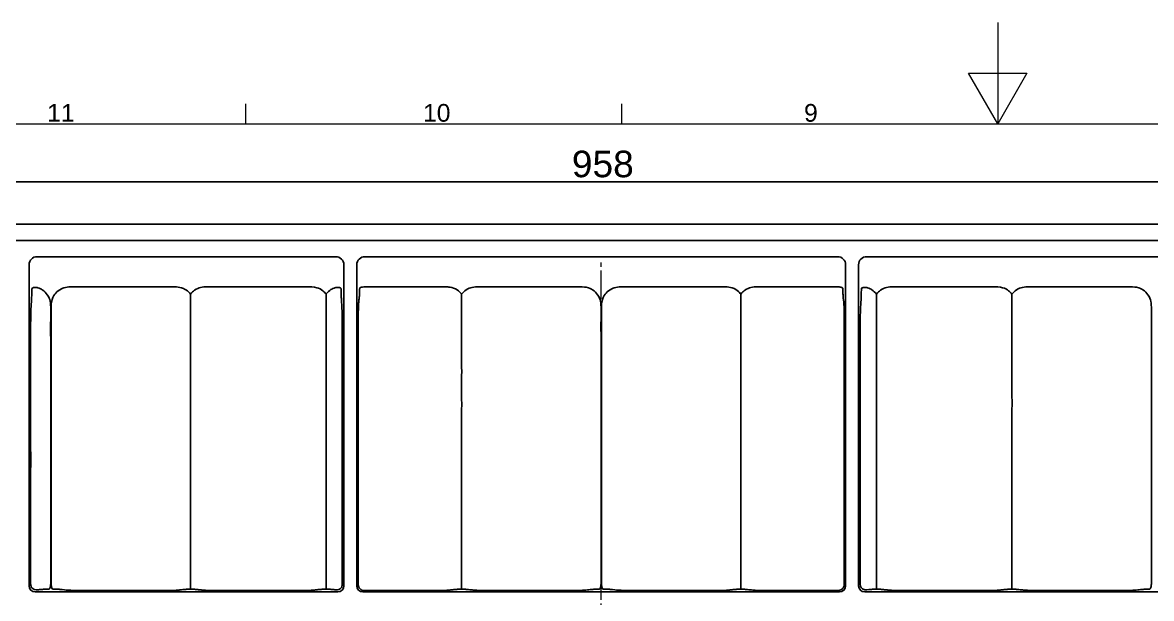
# Model space of a CAD drawing. Header units: millimetres. Extents: x 0 to 1486, y 0 to 1051.
# Drawn here: x 502.1 to 781.1, y 908.9 to 1051.2 of the extents above; entities that cross this region are included whole.
import ezdxf

# ---------------------------------------------------------------- set-up
doc = ezdxf.new("R2010")
doc.units = ezdxf.units.MM
doc.header["$LTSCALE"] = 1.25
doc.linetypes.add('CHAIN', pattern=[0.3543, 0.2362, -0.0295, 0.0591, -0.0295])
for name, color, linetype, lineweight, true_color in [('Bemaßungen(DIN)', 7, 'Continuous', 5, 0x262659), ('Mittellinie(DIN)', 7, 'CHAIN', 15, 0x262659), ('Sichtbare Kanten(DIN)', 7, 'Continuous', 25, 0x262659), ('Skizziergeometrie(DIN)', 7, 'Continuous', 9, 0x262659), ('Symbole(DIN)', 7, 'Continuous', 15, 0x262659)]:
    doc.layers.add(name, color=color, linetype=linetype, lineweight=lineweight, true_color=true_color)
doc.styles.add('Aktuell-DIN', font='arial.ttf')
doc.styles.add('Aktuell-DINGroßer Text', font='arial.ttf')
doc.dimstyles.new('STANDARD-DIN', dxfattribs={"dimscale": 1.25, "dimtxt": 5.25, "dimasz": 2.5, "dimexe": 3.175, "dimexo": 0, "dimgap": 0.8, "dimtad": 1, "dimrnd": 1e-08, "dimtxsty": 'Aktuell-DINGroßer Text', "dimcen": 0.09, "dimdle": 10, "dimclrd": 256, "dimclre": 256, "dimclrt": 256, "dimazin": 2, "dimtfac": 0.666667, "dimtmove": 0, "dimatfit": 3, "dimfxl": 1, "dimtolj": 1, "dimlwd": 25, "dimlwe": 25, "dimarcsym": 0})

# ---------------------------------------------------------------- blocks, each defined once
blk = doc.blocks.new('Ränder Standardrahmen')
at = {"layer": 'Skizziergeometrie(DIN)'}
for p, q in [((445.88, 821), (445.88, 824.9)), ((520.19, 821), (520.19, 824.9))]:
    blk.add_line(p, q, dxfattribs=at)
at = {"layer": 'Skizziergeometrie(DIN)', "flags": 128}
for points in [[(594.5, 841), (594.5, 821), (588.73, 831), (600.27, 831), (594.5, 821)], [(20, 20), (20, 821), (1169, 821), (1169, 20), (20, 20)]]:
    blk.add_lwpolyline(points, dxfattribs=at)
at = {"layer": 'Symbole(DIN)', "color": 179, "true_color": 0x262659, "char_height": 3.5, "attachment_point": 7, "style": 'Aktuell-DIN'}
for s, insert in [('11', (406.56, 821.4)), ('10', (480.87, 821.34)), ('9', (556.2, 821.34))]:
    blk.add_mtext(s, dxfattribs=dict(at, insert=insert))
blk = doc.blocks.new('*D89')
at = {"layer": 'Bemaßungen(DIN)', "color": 250, "linetype": 'Continuous', "lineweight": 25, "true_color": 0x3f3f3f, "transparency": 16777216}
for p, q in [((166.14, 991.86), (166.14, 1015.83)), ((1124.14, 991.86), (1124.14, 1015.83)), ((1121.01, 1011.86), (169.26, 1011.86))]:
    blk.add_line(p, q, dxfattribs=at)
at = {"layer": 'Bemaßungen(DIN)', "color": 250, "linetype": 'Continuous', "true_color": 0x3f3f3f, "transparency": 16777216}
for points in [[(169.26, 1012.38), (169.26, 1011.34), (166.14, 1011.86)], [(1121.01, 1012.38), (1121.01, 1011.34), (1124.14, 1011.86)]]:
    blk.add_solid(points, dxfattribs=at)
at = {"layer": 'Defpoints', "color": 0, "linetype": 'Continuous', "transparency": 16777216}
for p in [(166.14, 1011.86), (166.14, 991.86), (1124.14, 991.86)]:
    blk.add_point(p, dxfattribs=at)
at = {"layer": 'Bemaßungen(DIN)', "color": 179, "linetype": 'Continuous', "lineweight": 25, "true_color": 0x262659, "transparency": 16777216, "insert": (637.88, 1019.57), "char_height": 6.562, "attachment_point": 1, "style": 'Aktuell-DINGroßer Text'}
blk.add_mtext('\\A1;958', dxfattribs=at)

msp = doc.modelspace()

# ---------------------------------------------------------------- linework, layer by layer
at = {"layer": 'Mittellinie(DIN)', "ltscale": 23.990969}
msp.add_line((645.138, 727.893), (645.138, 991.925), dxfattribs=at)
at = {"layer": 'Sichtbare Kanten(DIN)'}
for p, q in [((192.095, 1001.364), (1098.181, 1001.364)), ((1068.371, 997.364), (221.906, 997.364)), ((505.738, 993.364), (579.538, 993.364)), ((586.738, 993.364), (703.538, 993.364)), ((710.738, 993.364), (784.538, 993.364)), ((503.738, 911.964), (503.738, 991.364)), ((581.538, 991.364), (581.538, 911.964)), ((584.738, 911.964), (584.738, 991.364)), ((705.538, 991.364), (705.538, 911.964)), ((708.738, 911.964), (708.738, 991.364)), ((580.039, 910.464), (505.238, 910.464)), ((704.039, 910.464), (586.238, 910.464)), ((785.039, 910.464), (710.238, 910.464))]:
    msp.add_line(p, q, dxfattribs=at)
for centre, major_axis, ratio, start_param, end_param in [((505.739, 991.364), (-1.884, 0.673), 0.9996634, 5.0554645, 6.6260477), ((579.538, 991.364), (1.884, 0.673), 0.9996634, 5.940323, 7.5109061), ((586.739, 991.364), (-1.884, 0.673), 0.9996634, 5.0554645, 6.6260477), ((703.538, 991.364), (1.884, 0.673), 0.9996634, 5.940323, 7.5109061), ((710.739, 991.364), (-1.884, 0.673), 0.9996634, 5.0554645, 6.6260477), ((505.239, 911.965), (-1.061, -1.061), 0.9994032, 5.4980856, 7.068285), ((580.038, 911.965), (1.061, -1.061), 0.9994032, 5.4980856, 7.068285), ((586.239, 911.965), (-1.061, -1.061), 0.9994032, 5.4980856, 7.068285), ((704.038, 911.965), (1.061, -1.061), 0.9994032, 5.4980856, 7.068285), ((710.239, 911.965), (-1.061, -1.061), 0.9994032, 5.4980856, 7.068285)]:
    msp.add_ellipse(centre, major_axis=major_axis, ratio=ratio, start_param=start_param, end_param=end_param, dxfattribs=at)
for points, knots in [([(504.136, 912.362), (504.136, 912.686), (504.136, 913.006), (504.136, 913.879), (504.136, 914.393), (504.136, 915.843), (504.136, 916.79), (504.136, 918.167), (504.136, 918.506), (504.136, 921.394), (504.136, 923.691), (504.136, 926.996), (504.136, 927.171), (504.136, 928.539), (504.136, 928.961), (504.136, 931.155), (504.136, 932.503), (504.136, 934.052), (504.136, 934.256), (504.136, 935.568), (504.136, 935.994), (504.136, 937.165), (504.136, 937.582), (504.136, 939.747), (504.134, 940.327), (504.139, 942.226), (504.141, 942.612), (504.143, 943.325), (504.144, 943.621), (504.143, 944.301), (504.141, 944.637), (504.136, 945.529), (504.134, 945.845), (504.134, 946.715), (504.135, 947.109), (504.138, 948.537), (504.135, 948.643), (504.136, 950.999), (504.137, 951.028), (504.136, 952.732), (504.136, 953.1), (504.136, 954.61), (504.136, 955.009), (504.136, 956.215), (504.136, 956.72), (504.136, 958.206), (504.136, 958.526), (504.136, 961.467), (504.136, 963.257), (504.136, 967.94), (504.136, 970.832), (504.137, 975.093), (504.136, 975.191), (504.135, 976.468), (504.135, 976.972), (504.141, 977.807), (504.144, 978.116), (504.153, 978.719), (504.158, 978.997), (504.172, 979.494), (504.181, 979.709), (504.221, 980.607), (504.263, 981.437), (504.339, 982.74), (504.346, 982.776), (504.372, 983.172), (504.38, 983.357), (504.398, 984.071), (504.405, 984.466), (504.423, 985.08), (504.429, 985.258), (504.436, 985.4)], [0.0973049, 0.0973049, 0.0973049, 0.0973049, 0.208065, 0.208065, 0.3635056, 0.3635056, 0.6562321, 0.6562321, 0.7891661, 0.7891661, 1.3054041, 1.3054041, 1.5321438, 1.5321438, 1.8051947, 1.8051947, 2.2400292, 2.2400292, 2.3049955, 2.3049955, 2.6615192, 2.6615192, 2.9098476, 2.9098476, 3.8693397, 3.8693397, 4.3268213, 4.3268213, 4.6482427, 4.6482427, 5.0603144, 5.0603144, 5.5348154, 5.5348154, 5.9298952, 5.9298952, 6.9784339, 6.9784339, 7.4109599, 7.4109599, 7.4931301, 7.4931301, 7.5323636, 7.5323636, 7.574708, 7.574708, 7.6073262, 7.6073262, 7.6580631, 7.6580631, 7.7400517, 7.7400517, 7.7788498, 7.7788498, 7.8122021, 7.8122021, 7.8333894, 7.8333894, 7.856635, 7.856635, 7.8809912, 7.8809912, 7.9447868, 7.9447868, 7.990928, 7.990928, 8.0288751, 8.0288751, 8.0645841, 8.0645841, 8.0862201, 8.0862201, 8.0862201, 8.0862201]), ([(504.436, 985.4), (504.44, 985.503), (504.483, 985.578), (504.621, 985.685), (504.712, 985.721), (504.943, 985.771), (505.083, 985.783), (505.341, 985.778), (505.45, 985.768), (505.686, 985.732), (505.811, 985.704), (505.935, 985.666)], [0, 0, 0, 0, 0.06640352, 0.06640352, 0.12504356, 0.12504356, 0.18502347, 0.18502347, 0.22498648, 0.22498648, 0.26909177, 0.26909177, 0.26909177, 0.26909177]), ([(505.935, 985.666), (506.421, 985.519), (506.769, 985.325), (507.51, 984.845), (507.934, 984.411), (508.64, 983.407), (508.837, 982.85), (509.08, 981.739), (509.09, 981.109), (509.074, 977.094), (509.079, 973.854), (509.088, 966.022), (509.088, 962.551), (509.081, 952.312), (509.087, 947.544), (509.085, 932.737), (509.084, 922.699), (509.086, 912.661)], [0.0551365, 0.0551365, 0.0551365, 0.0551365, 0.2301199, 0.2301199, 0.6221521, 0.6221521, 1.1255778, 1.1255778, 1.7804323, 1.7804323, 4.5210601, 4.5210601, 8.4036628, 8.4036628, 11.7880246, 11.7880246, 18.9124888, 18.9124888, 18.9124888, 18.9124888]), ([(509.19, 912.661), (509.193, 917.333), (509.192, 922.005), (509.192, 936.433), (509.181, 946.19), (509.191, 956.445), (509.188, 959.771), (509.192, 967.266), (509.195, 971.112), (509.19, 975.863), (509.191, 975.954), (509.188, 980.408), (509.159, 981.272), (509.338, 982.477), (509.482, 983.091), (510.141, 984.179), (510.491, 984.572), (511.482, 985.366), (512.036, 985.573), (512.91, 985.842), (513.453, 985.886), (514.235, 985.909), (514.562, 985.908), (519.815, 985.909), (520.207, 985.907), (526.48, 985.932), (528.312, 985.931), (532.63, 985.922), (533.655, 985.896), (538.552, 985.905), (539.489, 985.927), (540.647, 985.85), (541.271, 985.771), (542.206, 985.364), (542.746, 985.089), (543.42, 984.384), (543.532, 984.253), (543.634, 984.119)], [0.050745, 0.050745, 0.050745, 0.050745, 1.4522949, 1.4522949, 4.3792858, 4.3792858, 4.5287422, 4.5287422, 4.6862936, 4.6862936, 4.7233742, 4.7233742, 4.996952, 4.996952, 5.1559227, 5.1559227, 5.2663573, 5.2663573, 5.426213, 5.426213, 5.7168036, 5.7168036, 5.8950433, 5.8950433, 7.4122345, 7.4122345, 7.9196042, 7.9196042, 9.2463366, 9.2463366, 10.3393935, 10.3393935, 11.0749355, 11.0749355, 11.4073873, 11.4073873, 11.4800819, 11.4800819, 11.4800819, 11.4800819]), ([(543.634, 984.119), (543.941, 984.52), (544.289, 984.832), (545.187, 985.463), (545.718, 985.645), (546.678, 985.88), (547.233, 985.902), (548.311, 985.911), (549.494, 985.912), (553.899, 985.897), (557.437, 985.93), (564.511, 985.932), (568.046, 985.901), (573.383, 985.909), (574.101, 985.899), (575.439, 985.528), (575.916, 985.263), (576.574, 984.747), (576.866, 984.469), (577.134, 984.119)], [1.9918228, 1.9918228, 1.9918228, 1.9918228, 2.4912622, 2.4912622, 3.3383961, 3.3383961, 4.5998735, 4.5998735, 5.7119812, 5.7119812, 10.2530914, 10.2530914, 14.7897922, 14.7897922, 17.1016809, 17.1016809, 19.0413203, 19.0413203, 20.3331967, 20.3331967, 20.3331967, 20.3331967]), ([(577.134, 984.119), (577.148, 984.136), (577.161, 984.153), (577.529, 984.62), (577.943, 984.965), (578.685, 985.424), (579.02, 985.568), (579.341, 985.667)], [1.9108709, 1.9108709, 1.9108709, 1.9108709, 1.9305728, 1.9305728, 2.465699, 2.465699, 2.9199288, 2.9199288, 2.9199288, 2.9199288]), ([(579.341, 985.667), (579.498, 985.715), (579.657, 985.748), (579.969, 985.786), (580.117, 985.79), (580.395, 985.767), (580.517, 985.739), (580.677, 985.667), (580.728, 985.631), (580.813, 985.536), (580.837, 985.473), (580.841, 985.4)], [0, 0, 0, 0, 0.04926841, 0.04926841, 0.09939059, 0.09939059, 0.15414402, 0.15414402, 0.19171945, 0.19171945, 0.23994767, 0.23994767, 0.23994767, 0.23994767]), ([(580.841, 985.4), (580.851, 985.19), (580.858, 984.96), (580.873, 984.374), (580.88, 983.975), (580.896, 983.345), (580.903, 983.184), (580.928, 982.803), (580.938, 982.747), (580.991, 981.825), (581.012, 981.452), (581.042, 980.866), (581.077, 980.199), (581.105, 979.438), (581.116, 979.114), (581.129, 978.422), (581.132, 978.177), (581.137, 977.66), (581.139, 977.405), (581.141, 976.81), (581.141, 976.477), (581.141, 975.487), (581.139, 975.463), (581.141, 971.802), (581.141, 969.762), (581.141, 966.656), (581.14, 965.286), (581.14, 960.69), (581.14, 957.872), (581.141, 953.76), (581.14, 952.466), (581.141, 950.833), (581.141, 950.492), (581.141, 949.151), (581.139, 948.736), (581.141, 947.034), (581.144, 946.598), (581.138, 945.158), (581.135, 944.682), (581.133, 943.705), (581.133, 943.302), (581.136, 942.245), (581.139, 941.656), (581.143, 940.421), (581.142, 940.037), (581.139, 938.283), (581.141, 937.197), (581.141, 935.666), (581.141, 935.328), (581.141, 934.178), (581.141, 933.84), (581.141, 932.222), (581.141, 931.85), (581.141, 930.641), (581.141, 930.464), (581.141, 925.987), (581.141, 923.099), (581.141, 919.485), (581.141, 918.761), (581.141, 916.944), (581.14, 915.852), (581.141, 914.035), (581.141, 913.775), (581.141, 912.843), (581.141, 912.601), (581.14, 912.361)], [0.0589766, 0.0589766, 0.0589766, 0.0589766, 0.222721, 0.222721, 0.5240349, 0.5240349, 0.7757892, 0.7757892, 1.1479786, 1.1479786, 1.4016456, 1.4016456, 1.5172977, 1.5172977, 1.5650028, 1.5650028, 1.5881534, 1.5881534, 1.6106007, 1.6106007, 1.6373475, 1.6373475, 1.6921741, 1.6921741, 1.7611727, 1.7611727, 1.797203, 1.797203, 1.8542862, 1.8542862, 1.8805062, 1.8805062, 1.8873668, 1.8873668, 1.9075886, 1.9075886, 1.9249642, 1.9249642, 1.9361359, 1.9361359, 1.9440636, 1.9440636, 1.9570874, 1.9570874, 1.9713345, 1.9713345, 1.9943064, 1.9943064, 2.0037847, 2.0037847, 2.0144665, 2.0144665, 2.0184897, 2.0184897, 2.0240855, 2.0240855, 2.0342551, 2.0342551, 2.0368076, 2.0368076, 2.0406511, 2.0406511, 2.0432071, 2.0432071, 2.0442731, 2.0442731, 2.0442731, 2.0442731]), ([(585.085, 912.31), (585.085, 912.864), (585.085, 913.418), (585.084, 916.775), (585.085, 919.579), (585.085, 925.15), (585.085, 927.916), (585.085, 932.072), (585.085, 933.46), (585.085, 935.831), (585.084, 936.282), (585.084, 937.813), (585.086, 938.687), (585.084, 939.91), (585.084, 940.262), (585.084, 941.692), (585.09, 942.169), (585.09, 944.328), (585.085, 945.385), (585.084, 947.23), (585.085, 947.788), (585.085, 949.661), (585.084, 950.514), (585.085, 953.784), (585.084, 956.202), (585.085, 962.074), (585.085, 965.529), (585.085, 971.081), (585.085, 971.164), (585.085, 976.309), (585.084, 977.222), (585.09, 978.376), (585.094, 979.029), (585.117, 980.423), (585.13, 980.789), (585.148, 981.266), (585.161, 981.475), (585.196, 981.93), (585.226, 982.2), (585.291, 982.852), (585.308, 983.041), (585.365, 983.639), (585.376, 983.617), (585.401, 984.243), (585.407, 984.48), (585.419, 984.946), (585.424, 985.139), (585.432, 985.345), (585.434, 985.394), (585.436, 985.442)], [0.0846359, 0.0846359, 0.0846359, 0.0846359, 0.2507747, 0.2507747, 1.0919454, 1.0919454, 1.9219292, 1.9219292, 2.33853, 2.33853, 2.6331552, 2.6331552, 3.0230746, 3.0230746, 3.1806784, 3.1806784, 3.662288, 3.662288, 4.0600405, 4.0600405, 4.3037941, 4.3037941, 4.5074304, 4.5074304, 5.0848101, 5.0848101, 5.909883, 5.909883, 6.410735, 6.410735, 7.8333091, 7.8333091, 8.3417294, 8.3417294, 8.826044, 8.826044, 9.7253348, 9.7253348, 11.2761904, 11.2761904, 11.8314566, 11.8314566, 13.1225801, 13.1225801, 13.6896334, 13.6896334, 14.0965669, 14.0965669, 14.2121279, 14.2121279, 14.2121279, 14.2121279]), ([(585.436, 985.442), (585.438, 985.5), (585.451, 985.55), (585.491, 985.618), (585.509, 985.64), (585.55, 985.679), (585.572, 985.695), (585.627, 985.728), (585.661, 985.744), (585.768, 985.785), (585.85, 985.806), (586.089, 985.852), (586.262, 985.872), (586.606, 985.895), (586.77, 985.901), (586.935, 985.901)], [0, 0, 0, 0, 0.03514037, 0.03514037, 0.0550622, 0.0550622, 0.07219722, 0.07219722, 0.09287298, 0.09287298, 0.13028699, 0.13028699, 0.18992051, 0.18992051, 0.23957546, 0.23957546, 0.23957546, 0.23957546]), ([(586.935, 985.901), (590.542, 985.905), (593.373, 985.939), (599.528, 985.919), (600.935, 985.893), (605.979, 985.909), (606.806, 985.929), (607.891, 985.81), (608.505, 985.707), (609.718, 985.09), (610.149, 984.688), (610.508, 984.279), (610.574, 984.199), (610.634, 984.119)], [0.0505178, 0.0505178, 0.0505178, 0.0505178, 1.1548115, 1.1548115, 1.9104788, 1.9104788, 2.5037696, 2.5037696, 2.8412587, 2.8412587, 3.1560545, 3.1560545, 3.2333002, 3.2333002, 3.2333002, 3.2333002]), ([(610.634, 984.119), (610.972, 984.56), (611.361, 984.896), (612.275, 985.5), (612.795, 985.673), (613.802, 985.893), (614.361, 985.905), (616.091, 985.912), (619.034, 985.896), (622.195, 985.906), (623.445, 985.924), (630.542, 985.936), (634.393, 985.895), (640.361, 985.911), (640.928, 985.886), (642.195, 985.643), (642.702, 985.369), (643.514, 984.841), (643.938, 984.407), (644.642, 983.401), (644.839, 982.844), (645.081, 981.727), (645.09, 981.096), (645.073, 977.079), (645.079, 973.84), (645.088, 966.343), (645.09, 964.513), (645.081, 952.281), (645.087, 947.513), (645.085, 932.716), (645.084, 922.689), (645.086, 912.661)], [2.811306, 2.811306, 2.811306, 2.811306, 3.720389, 3.720389, 5.0632039, 5.0632039, 6.8925624, 6.8925624, 10.1275156, 10.1275156, 12.3631566, 12.3631566, 15.0168079, 15.0168079, 16.4741555, 16.4741555, 18.5980357, 18.5980357, 22.1846203, 22.1846203, 26.7430745, 26.7430745, 32.6392567, 32.6392567, 57.1941316, 57.1941316, 89.4799507, 89.4799507, 110.1083932, 110.1083932, 153.4871841, 153.4871841, 153.4871841, 153.4871841]), ([(645.19, 912.661), (645.193, 917.332), (645.192, 922.003), (645.192, 936.43), (645.181, 946.187), (645.191, 956.441), (645.188, 959.778), (645.192, 967.263), (645.195, 971.109), (645.19, 975.866), (645.191, 975.954), (645.188, 980.406), (645.159, 981.271), (645.337, 982.476), (645.481, 983.09), (646.141, 984.178), (646.49, 984.571), (647.482, 985.365), (648.036, 985.573), (648.909, 985.842), (649.452, 985.886), (650.233, 985.909), (650.559, 985.908), (651.544, 985.909), (651.977, 985.91), (655.454, 985.908), (656.976, 985.907), (667.505, 985.958), (668.495, 985.891), (674.727, 985.907), (675.601, 985.928), (676.721, 985.839), (677.324, 985.754), (678.53, 985.216), (678.983, 984.849), (679.445, 984.355), (679.543, 984.238), (679.634, 984.119)], [0.051059, 0.051059, 0.051059, 0.051059, 1.4522956, 1.4522956, 4.3792796, 4.3792796, 4.5287361, 4.5287361, 4.6867459, 4.6867459, 4.724145, 4.724145, 5.0010116, 5.0010116, 5.1620256, 5.1620256, 5.2738834, 5.2738834, 5.4358283, 5.4358283, 5.7304424, 5.7304424, 5.9109003, 5.9109003, 6.0528294, 6.0528294, 7.0493751, 7.0493751, 9.5004747, 9.5004747, 10.8420638, 10.8420638, 11.7077764, 11.7077764, 12.5216592, 12.5216592, 12.7656713, 12.7656713, 12.7656713, 12.7656713]), ([(679.634, 984.119), (679.941, 984.52), (680.289, 984.832), (681.187, 985.463), (681.718, 985.645), (682.678, 985.88), (683.233, 985.902), (684.311, 985.911), (685.494, 985.912), (689.866, 985.898), (691.619, 985.919), (696.433, 985.931), (698.179, 985.931), (700.86, 985.923), (702.158, 985.913), (703.341, 985.906)], [1.9918228, 1.9918228, 1.9918228, 1.9918228, 2.4912622, 2.4912622, 3.3383961, 3.3383961, 4.5998735, 4.5998735, 5.7119812, 5.7119812, 10.2106013, 10.2106013, 11.890772, 11.890772, 13.6766628, 13.6766628, 13.6766628, 13.6766628]), ([(703.341, 985.906), (703.535, 985.905), (703.726, 985.896), (704.076, 985.863), (704.232, 985.841), (704.459, 985.789), (704.54, 985.764), (704.646, 985.716), (704.679, 985.697), (704.732, 985.659), (704.752, 985.64), (704.785, 985.602), (704.799, 985.581), (704.829, 985.522), (704.839, 985.479), (704.841, 985.432)], [0, 0, 0, 0, 0.05805342, 0.05805342, 0.113663, 0.113663, 0.15250752, 0.15250752, 0.1744489, 0.1744489, 0.19229335, 0.19229335, 0.20933259, 0.20933259, 0.23940495, 0.23940495, 0.23940495, 0.23940495]), ([(704.841, 985.432), (704.85, 985.241), (704.856, 985.011), (704.875, 984.287), (704.883, 983.977), (704.91, 983.571), (704.923, 983.49), (704.956, 983.212), (704.961, 983.096), (705.071, 981.99), (705.108, 981.724), (705.148, 980.781), (705.158, 980.433), (705.176, 979.464), (705.183, 978.911), (705.191, 977.783), (705.192, 977.216), (705.192, 975.623), (705.192, 974.635), (705.192, 972.232), (705.192, 971.95), (705.192, 968.456), (705.192, 968.005), (705.192, 963.42), (705.192, 962.137), (705.192, 959.476), (705.192, 958.409), (705.192, 955.197), (705.191, 953.054), (705.192, 949.728), (705.192, 949.468), (705.191, 947.45), (705.193, 947.02), (705.19, 945.013), (705.184, 944.052), (705.189, 941.825), (705.192, 941.281), (705.193, 940.021), (705.192, 939.511), (705.191, 938.184), (705.192, 937.707), (705.192, 936.392), (705.192, 935.94), (705.191, 933.992), (705.192, 933.501), (705.192, 925.864), (705.192, 923), (705.192, 918.697), (705.192, 917.258), (705.192, 915.094), (705.192, 914.37), (705.192, 913.036), (705.192, 912.641), (705.192, 912.31)], [0.060259, 0.060259, 0.060259, 0.060259, 0.20799, 0.20799, 0.4455969, 0.4455969, 0.6207404, 0.6207404, 0.9049229, 0.9049229, 1.274214, 1.274214, 1.426987, 1.426987, 1.5711543, 1.5711543, 1.7133322, 1.7133322, 1.9456319, 1.9456319, 2.2784123, 2.2784123, 2.7892579, 2.7892579, 3.0585663, 3.0585663, 3.2390222, 3.2390222, 3.6013417, 3.6013417, 3.8012087, 3.8012087, 4.1776566, 4.1776566, 4.6672481, 4.6672481, 4.8784163, 4.8784163, 5.0218052, 5.0218052, 5.2525722, 5.2525722, 5.3734393, 5.3734393, 5.7720916, 5.7720916, 6.0112834, 6.0112834, 6.1315078, 6.1315078, 6.1919886, 6.1919886, 6.2429508, 6.2429508, 6.2429508, 6.2429508]), ([(709.136, 912.362), (709.136, 913.014), (709.136, 913.666), (709.136, 914.617), (709.136, 914.893), (709.136, 915.847), (709.136, 916.376), (709.136, 917.824), (709.136, 918.244), (709.136, 921.81), (709.136, 924.42), (709.136, 928.655), (709.136, 930.28), (709.136, 932.382), (709.136, 932.692), (709.136, 933.608), (709.136, 934.076), (709.136, 935.553), (709.136, 936.026), (709.136, 937.623), (709.137, 937.848), (709.135, 940.176), (709.134, 940.933), (709.142, 942.892), (709.144, 943.366), (709.144, 944.032), (709.143, 944.213), (709.14, 944.899), (709.136, 945.374), (709.134, 946.095), (709.134, 946.344), (709.135, 947.19), (709.137, 947.493), (709.137, 948.69), (709.136, 949.1), (709.136, 950.34), (709.136, 950.808), (709.137, 952.361), (709.136, 952.88), (709.136, 954.141), (709.136, 954.717), (709.136, 956.65), (709.136, 958.998), (709.136, 964.82), (709.136, 967.628), (709.136, 971.708), (709.136, 971.863), (709.137, 973.597), (709.137, 974.465), (709.135, 976.131), (709.134, 976.798), (709.14, 977.766), (709.143, 978.042), (709.15, 978.579), (709.155, 978.832), (709.171, 979.489), (709.183, 979.783), (709.211, 980.364), (709.23, 980.797), (709.337, 982.76), (709.342, 982.697), (709.369, 983.133), (709.374, 983.229), (709.387, 983.6), (709.394, 983.893), (709.406, 984.473), (709.413, 984.782), (709.427, 985.201), (709.431, 985.311), (709.436, 985.4)], [0.0898189, 0.0898189, 0.0898189, 0.0898189, 0.2854513, 0.2854513, 0.3750017, 0.3750017, 0.5731658, 0.5731658, 0.7288185, 0.7288185, 1.1535374, 1.1535374, 1.4181301, 1.4181301, 1.4956067, 1.4956067, 1.5989668, 1.5989668, 1.8068416, 1.8068416, 2.0893674, 2.0893674, 2.3840059, 2.3840059, 2.4833324, 2.4833324, 2.5221031, 2.5221031, 2.6028731, 2.6028731, 2.6447834, 2.6447834, 2.716958, 2.716958, 2.7542279, 2.7542279, 2.8297076, 2.8297076, 2.875337, 2.875337, 2.9134998, 2.9134998, 2.999765, 2.999765, 3.0801548, 3.0801548, 3.1165408, 3.1165408, 3.1529592, 3.1529592, 3.186545, 3.186545, 3.2007855, 3.2007855, 3.2159472, 3.2159472, 3.2449143, 3.2449143, 3.2594426, 3.2594426, 3.2900248, 3.2900248, 3.2978403, 3.2978403, 3.3125794, 3.3125794, 3.3254993, 3.3254993, 3.3317193, 3.3317193, 3.3317193, 3.3317193]), ([(709.436, 985.4), (709.44, 985.503), (709.483, 985.579), (709.621, 985.684), (709.711, 985.721), (709.941, 985.77), (710.08, 985.783), (710.338, 985.778), (710.448, 985.769), (710.685, 985.732), (710.811, 985.704), (710.935, 985.666)], [0, 0, 0, 0, 0.06646573, 0.06646573, 0.12475693, 0.12475693, 0.18455353, 0.18455353, 0.2247705, 0.2247705, 0.26913295, 0.26913295, 0.26913295, 0.26913295]), ([(710.935, 985.666), (711.42, 985.519), (711.768, 985.326), (712.452, 984.883), (712.837, 984.508), (713.134, 984.119)], [0.05513962, 0.05513962, 0.05513962, 0.05513962, 0.22997919, 0.22997919, 0.57831154, 0.57831154, 0.57831154, 0.57831154]), ([(713.134, 984.119), (713.441, 984.52), (713.789, 984.832), (714.687, 985.463), (715.218, 985.645), (716.178, 985.88), (716.733, 985.902), (717.811, 985.911), (718.994, 985.912), (723.399, 985.897), (726.937, 985.93), (734.011, 985.932), (737.546, 985.901), (742.883, 985.909), (743.601, 985.899), (744.939, 985.528), (745.416, 985.263), (746.074, 984.747), (746.366, 984.469), (746.634, 984.119)], [1.9918227, 1.9918227, 1.9918227, 1.9918227, 2.4912621, 2.4912621, 3.3383958, 3.3383958, 4.599873, 4.599873, 5.7119805, 5.7119805, 10.2530898, 10.2530898, 14.7897895, 14.7897895, 17.1016777, 17.1016777, 19.0413166, 19.0413166, 20.3331926, 20.3331926, 20.3331926, 20.3331926]), ([(746.634, 984.119), (746.972, 984.56), (747.361, 984.896), (748.275, 985.5), (748.795, 985.673), (749.802, 985.893), (750.361, 985.905), (752.091, 985.912), (755.034, 985.896), (758.195, 985.906), (759.445, 985.924), (766.542, 985.936), (770.393, 985.895), (776.361, 985.911), (776.928, 985.886), (778.195, 985.643), (778.702, 985.369), (779.514, 984.841), (779.938, 984.407), (780.642, 983.401), (780.839, 982.844), (781.081, 981.727), (781.09, 981.096), (781.073, 977.079), (781.079, 973.84), (781.088, 966.343), (781.09, 964.513), (781.081, 952.281), (781.087, 947.513), (781.085, 932.716), (781.084, 922.689), (781.086, 912.661)], [2.8113061, 2.8113061, 2.8113061, 2.8113061, 3.7203892, 3.7203892, 5.0632043, 5.0632043, 6.8925631, 6.8925631, 10.1275169, 10.1275169, 12.3631582, 12.3631582, 15.01681, 15.01681, 16.4741579, 16.4741579, 18.5980386, 18.5980386, 22.1846242, 22.1846242, 26.7430797, 26.7430797, 32.6392638, 32.6392638, 57.1941464, 57.1941464, 89.4799818, 89.4799818, 110.108455, 110.108455, 153.4873104, 153.4873104, 153.4873104, 153.4873104]), ([(543.64, 911.144), (543.64, 911.515), (543.64, 911.899), (543.642, 917.253), (543.641, 922.208), (543.643, 936.549), (543.643, 942.459), (543.633, 949.517), (543.632, 950.319), (543.638, 954.431), (543.649, 956.012), (543.642, 959.934), (543.624, 960.692), (543.644, 964.345), (543.635, 965.961), (543.631, 968.533), (543.644, 969.232), (543.645, 971.433), (543.641, 972.775), (543.642, 975.303), (543.638, 976.49), (543.639, 977.921), (543.639, 978.254), (543.646, 979.85), (543.635, 980.647), (543.633, 981.668), (543.634, 981.946), (543.637, 982.447), (543.639, 982.665), (543.64, 983.114), (543.638, 983.329), (543.633, 983.718), (543.633, 983.873), (543.634, 984.046), (543.634, 984.082), (543.634, 984.119)], [12.2755904, 12.2755904, 12.2755904, 12.2755904, 12.3506044, 12.3506044, 13.284413, 13.284413, 15.0528792, 15.0528792, 15.9454786, 15.9454786, 17.3552917, 17.3552917, 18.9020043, 18.9020043, 20.129594, 20.129594, 20.8559372, 20.8559372, 21.9902836, 21.9902836, 22.9936181, 22.9936181, 23.2003516, 23.2003516, 24.0602423, 24.0602423, 24.4048334, 24.4048334, 24.6884775, 24.6884775, 25.0358022, 25.0358022, 25.4170267, 25.4170267, 25.5171786, 25.5171786, 25.5171786, 25.5171786]), ([(577.14, 911.144), (577.14, 911.515), (577.14, 911.899), (577.142, 917.253), (577.141, 922.208), (577.143, 936.549), (577.143, 942.459), (577.133, 949.517), (577.132, 950.32), (577.138, 954.435), (577.15, 956.017), (577.142, 959.87), (577.125, 960.721), (577.139, 963.633), (577.15, 964.431), (577.142, 966.217), (577.136, 966.702), (577.128, 968.635), (577.15, 969.541), (577.134, 971.968), (577.143, 973.107), (577.141, 975.373), (577.138, 975.612), (577.139, 977.873), (577.139, 978.189), (577.145, 979.786), (577.136, 980.56), (577.133, 981.581), (577.133, 981.873), (577.137, 982.392), (577.138, 982.611), (577.14, 983.055), (577.139, 983.268), (577.133, 983.714), (577.132, 983.909), (577.134, 984.119)], [12.2755912, 12.2755912, 12.2755912, 12.2755912, 12.3506052, 12.3506052, 13.284413, 13.284413, 15.0528775, 15.0528775, 15.9454987, 15.9454987, 17.3569101, 17.3569101, 18.8496753, 18.8496753, 19.6806081, 19.6806081, 20.1159434, 20.1159434, 21.2072895, 21.2072895, 22.1717742, 22.1717742, 23.1265293, 23.1265293, 23.2524765, 23.2524765, 23.7698049, 23.7698049, 23.9904783, 23.9904783, 24.1637028, 24.1637028, 24.3665356, 24.3665356, 24.6500358, 24.6500358, 24.6500358, 24.6500358]), ([(610.64, 911.144), (610.64, 911.515), (610.64, 911.899), (610.642, 917.253), (610.641, 922.208), (610.643, 936.549), (610.643, 942.459), (610.633, 949.517), (610.632, 950.32), (610.638, 954.435), (610.65, 956.018), (610.642, 959.85), (610.625, 960.725), (610.639, 963.618), (610.655, 964.205), (610.635, 967.128), (610.632, 968.141), (610.646, 970.013), (610.643, 970.622), (610.629, 972.546), (610.647, 973.228), (610.636, 975.676), (610.639, 976.658), (610.639, 977.895), (610.639, 978.219), (610.646, 979.816), (610.636, 980.602), (610.633, 981.622), (610.634, 981.907), (610.637, 982.418), (610.639, 982.636), (610.64, 983.083), (610.638, 983.296), (610.634, 983.688), (610.633, 983.846), (610.633, 983.998), (610.634, 984.043), (610.634, 984.119)], [12.2755913, 12.2755913, 12.2755913, 12.2755913, 12.3506054, 12.3506054, 13.2844129, 13.2844129, 15.0528771, 15.0528771, 15.9455033, 15.9455033, 17.3572826, 17.3572826, 18.8341533, 18.8341533, 19.6997349, 19.6997349, 20.1587406, 20.1587406, 20.5482425, 20.5482425, 21.6257767, 21.6257767, 22.3463911, 22.3463911, 22.5344633, 22.5344633, 23.3091596, 23.3091596, 23.629793, 23.629793, 23.8873108, 23.8873108, 24.1951889, 24.1951889, 24.5377633, 24.5377633, 24.5752574, 24.5752574, 24.5752574, 24.5752574]), ([(679.64, 911.144), (679.64, 911.515), (679.64, 911.899), (679.642, 917.253), (679.641, 922.208), (679.643, 936.549), (679.643, 942.459), (679.633, 949.517), (679.632, 950.319), (679.638, 954.431), (679.649, 956.012), (679.642, 959.934), (679.624, 960.692), (679.644, 964.345), (679.635, 965.961), (679.631, 968.533), (679.644, 969.232), (679.645, 971.433), (679.641, 972.775), (679.642, 975.303), (679.638, 976.49), (679.639, 977.921), (679.639, 978.254), (679.646, 979.85), (679.635, 980.647), (679.633, 981.668), (679.634, 981.946), (679.637, 982.447), (679.639, 982.665), (679.64, 983.114), (679.638, 983.329), (679.633, 983.718), (679.633, 983.873), (679.634, 984.046), (679.634, 984.082), (679.634, 984.119)], [12.2755904, 12.2755904, 12.2755904, 12.2755904, 12.3506044, 12.3506044, 13.284413, 13.284413, 15.0528792, 15.0528792, 15.9454786, 15.9454786, 17.3552917, 17.3552917, 18.9020043, 18.9020043, 20.129594, 20.129594, 20.8559372, 20.8559372, 21.9902836, 21.9902836, 22.9936181, 22.9936181, 23.2003516, 23.2003516, 24.0602423, 24.0602423, 24.4048334, 24.4048334, 24.6884775, 24.6884775, 25.0358022, 25.0358022, 25.4170267, 25.4170267, 25.5171786, 25.5171786, 25.5171786, 25.5171786]), ([(713.14, 911.144), (713.14, 911.515), (713.14, 911.899), (713.142, 917.253), (713.141, 922.208), (713.143, 936.549), (713.143, 942.459), (713.133, 949.517), (713.132, 950.32), (713.138, 954.435), (713.15, 956.017), (713.142, 959.87), (713.125, 960.721), (713.139, 963.633), (713.15, 964.431), (713.142, 966.217), (713.136, 966.702), (713.128, 968.635), (713.15, 969.541), (713.134, 971.968), (713.143, 973.107), (713.141, 975.373), (713.138, 975.612), (713.139, 977.873), (713.139, 978.189), (713.145, 979.786), (713.136, 980.56), (713.133, 981.581), (713.133, 981.873), (713.137, 982.392), (713.138, 982.611), (713.14, 983.055), (713.139, 983.268), (713.133, 983.714), (713.132, 983.909), (713.134, 984.119)], [12.2755912, 12.2755912, 12.2755912, 12.2755912, 12.3506052, 12.3506052, 13.284413, 13.284413, 15.0528775, 15.0528775, 15.9454987, 15.9454987, 17.3569101, 17.3569101, 18.8496753, 18.8496753, 19.6806081, 19.6806081, 20.1159434, 20.1159434, 21.2072895, 21.2072895, 22.1717742, 22.1717742, 23.1265293, 23.1265293, 23.2524765, 23.2524765, 23.7698049, 23.7698049, 23.9904783, 23.9904783, 24.1637028, 24.1637028, 24.3665356, 24.3665356, 24.6500358, 24.6500358, 24.6500358, 24.6500358]), ([(746.64, 911.144), (746.64, 911.515), (746.64, 911.899), (746.642, 917.253), (746.641, 922.208), (746.643, 936.549), (746.643, 942.459), (746.633, 949.517), (746.632, 950.32), (746.638, 954.436), (746.65, 956.019), (746.642, 959.825), (746.626, 960.727), (746.641, 964.079), (746.641, 965.664), (746.63, 968.021), (746.635, 968.528), (746.648, 970.241), (746.641, 970.824), (746.624, 973.45), (746.644, 974.005), (746.637, 975.339), (746.636, 975.752), (746.637, 976.445), (746.638, 976.662), (746.64, 977.732), (746.641, 978.314), (746.647, 980.283), (746.632, 981.036), (746.634, 981.974), (746.636, 982.216), (746.639, 982.675), (746.64, 982.888), (746.639, 983.397), (746.634, 983.62), (746.633, 983.901), (746.633, 983.999), (746.634, 984.119)], [12.2755916, 12.2755916, 12.2755916, 12.2755916, 12.3506056, 12.3506056, 13.2844129, 13.2844129, 15.0528767, 15.0528767, 15.9455085, 15.9455085, 17.3577024, 17.3577024, 18.8141501, 18.8141501, 20.1217408, 20.1217408, 20.7578224, 20.7578224, 21.7100493, 21.7100493, 25.1293154, 25.1293154, 27.2798668, 27.2798668, 28.3192904, 28.3192904, 32.0733425, 32.0733425, 36.0285686, 36.0285686, 37.4976988, 37.4976988, 38.9011303, 38.9011303, 41.2034094, 41.2034094, 42.4706904, 42.4706904, 42.4706904, 42.4706904]), ([(505.763, 910.989), (505.56, 910.969), (505.353, 910.985), (505.087, 911.051), (504.936, 911.088), (504.687, 911.247), (504.59, 911.316), (504.407, 911.522), (504.339, 911.622), (504.238, 911.823), (504.199, 911.927), (504.158, 912.103), (504.148, 912.166), (504.138, 912.275), (504.136, 912.318), (504.136, 912.362)], [4.7670737, 4.7670737, 4.7670737, 4.7670737, 5.4762898, 5.4762898, 5.7510026, 5.7510026, 5.8546161, 5.8546161, 5.9300949, 5.9300949, 5.9938428, 5.9938428, 6.0281082, 6.0281082, 6.0516464, 6.0516464, 6.0516464, 6.0516464]), ([(509.086, 912.661), (509.086, 912.567), (509.084, 912.473), (509.076, 912.265), (509.068, 912.152), (509.039, 911.866), (509.012, 911.707), (508.937, 911.455), (508.892, 911.36), (508.767, 911.208), (508.684, 911.166), (508.587, 911.162)], [0, 0, 0, 0, 0.02820622, 0.02820622, 0.0637276, 0.0637276, 0.12258179, 0.12258179, 0.17554687, 0.17554687, 0.24009655, 0.24009655, 0.24009655, 0.24009655]), ([(509.689, 911.162), (509.591, 911.166), (509.506, 911.208), (509.374, 911.368), (509.326, 911.476), (509.255, 911.743), (509.232, 911.895), (509.206, 912.167), (509.199, 912.277), (509.192, 912.479), (509.19, 912.57), (509.19, 912.661)], [0.00000753, 0.00000753, 0.00000753, 0.00000753, 0.06498426, 0.06498426, 0.12401548, 0.12401548, 0.17908978, 0.17908978, 0.21366688, 0.21366688, 0.24100178, 0.24100178, 0.24100178, 0.24100178]), ([(581.14, 912.361), (581.14, 912.317), (581.138, 912.274), (581.129, 912.17), (581.12, 912.111), (581.08, 911.932), (581.039, 911.824), (580.943, 911.63), (580.887, 911.549), (580.751, 911.38), (580.673, 911.312), (580.49, 911.173), (580.382, 911.12), (580.138, 911.032), (579.855, 910.955), (579.514, 910.989)], [0.7689036, 0.7689036, 0.7689036, 0.7689036, 0.78517523, 0.78517523, 0.80943256, 0.80943256, 0.86409584, 0.86409584, 0.9252602, 0.9252602, 1.02047958, 1.02047958, 1.18576252, 1.18576252, 1.37160312, 1.37160312, 1.37160312, 1.37160312]), ([(586.584, 910.81), (586.453, 910.81), (586.323, 910.827), (586.042, 910.902), (585.896, 910.967), (585.762, 911.055), (585.6, 911.161), (585.46, 911.297), (585.262, 911.584), (585.194, 911.725), (585.121, 911.967), (585.101, 912.064), (585.087, 912.211), (585.085, 912.26), (585.085, 912.31)], [0.85786785, 0.85786785, 0.85786785, 0.85786785, 0.89710122, 0.89710122, 0.94492013, 0.94492013, 0.94492013, 1.00309179, 1.00309179, 1.04957516, 1.04957516, 1.07906491, 1.07906491, 1.09394587, 1.09394587, 1.09394587, 1.09394587]), ([(645.086, 912.661), (645.086, 912.567), (645.084, 912.473), (645.076, 912.265), (645.068, 912.152), (645.039, 911.866), (645.012, 911.707), (644.937, 911.455), (644.892, 911.36), (644.767, 911.208), (644.684, 911.166), (644.587, 911.162)], [0, 0, 0, 0, 0.02820622, 0.02820622, 0.0637276, 0.0637276, 0.12258179, 0.12258179, 0.17554687, 0.17554687, 0.24009655, 0.24009655, 0.24009655, 0.24009655]), ([(645.689, 911.162), (645.591, 911.166), (645.506, 911.208), (645.374, 911.368), (645.326, 911.476), (645.255, 911.743), (645.232, 911.895), (645.206, 912.167), (645.199, 912.277), (645.192, 912.479), (645.19, 912.57), (645.19, 912.661)], [0.00000753, 0.00000753, 0.00000753, 0.00000753, 0.06498426, 0.06498426, 0.12401548, 0.12401548, 0.17908978, 0.17908978, 0.21366688, 0.21366688, 0.24100178, 0.24100178, 0.24100178, 0.24100178]), ([(705.192, 912.31), (705.192, 912.237), (705.187, 912.165), (705.16, 911.985), (705.133, 911.879), (705.025, 911.593), (704.919, 911.424), (704.664, 911.154), (704.523, 911.048), (704.201, 910.887), (704.022, 910.835), (703.789, 910.812), (703.741, 910.81), (703.693, 910.81)], [0.40911852, 0.40911852, 0.40911852, 0.40911852, 0.43092734, 0.43092734, 0.46368045, 0.46368045, 0.52276322, 0.52276322, 0.57519038, 0.57519038, 0.6308051, 0.6308051, 0.64528528, 0.64528528, 0.64528528, 0.64528528]), ([(710.763, 910.989), (710.415, 910.955), (710.128, 911.034), (709.916, 911.113), (709.821, 911.154), (709.629, 911.291), (709.545, 911.359), (709.386, 911.552), (709.322, 911.648), (709.229, 911.849), (709.192, 911.946), (709.156, 912.117), (709.147, 912.173), (709.138, 912.275), (709.136, 912.316), (709.136, 912.362)], [1.19640365, 1.19640365, 1.19640365, 1.19640365, 1.43551287, 1.43551287, 1.58528512, 1.58528512, 1.66982017, 1.66982017, 1.72601467, 1.72601467, 1.76372499, 1.76372499, 1.77943836, 1.77943836, 1.78890708, 1.78890708, 1.78890708, 1.78890708]), ([(781.086, 912.661), (781.086, 912.567), (781.084, 912.473), (781.076, 912.265), (781.068, 912.152), (781.039, 911.866), (781.012, 911.707), (780.937, 911.455), (780.892, 911.36), (780.767, 911.208), (780.684, 911.166), (780.587, 911.162)], [0, 0, 0, 0, 0.02820622, 0.02820622, 0.0637276, 0.0637276, 0.12258179, 0.12258179, 0.17554687, 0.17554687, 0.24009655, 0.24009655, 0.24009655, 0.24009655]), ([(508.587, 911.162), (508.322, 911.149), (508.054, 911.142), (507.627, 911.131), (507.316, 911.126), (506.972, 911.108), (506.893, 911.101), (506.461, 911.058), (506.135, 911.026), (505.789, 910.992), (505.776, 910.99), (505.763, 910.989)], [0.0597569, 0.0597569, 0.0597569, 0.0597569, 0.2738613, 0.2738613, 1.1123262, 1.1123262, 1.4692569, 1.4692569, 2.5834765, 2.5834765, 2.6270594, 2.6270594, 2.6270594, 2.6270594]), ([(543.64, 911.144), (543.343, 911.135), (543.067, 911.131), (542.698, 911.12), (542.575, 911.115), (542.326, 911.096), (542.216, 911.083), (541.927, 911.054), (541.524, 911.015), (541.085, 910.972), (540.97, 910.96), (540.324, 910.899), (540.264, 910.887), (539.538, 910.857), (539.174, 910.845), (537.888, 910.821), (537.285, 910.817), (536.29, 910.81), (535.684, 910.81), (534.747, 910.81), (534.297, 910.81), (533.114, 910.81), (532.573, 910.81), (530.884, 910.81), (529.894, 910.81), (527.73, 910.812), (526.708, 910.812), (522.986, 910.809), (521.89, 910.81), (518.13, 910.81), (517.414, 910.81), (516.431, 910.817), (515.824, 910.822), (514.669, 910.844), (514.252, 910.856), (513.678, 910.88), (513.511, 910.892), (513.193, 910.922), (512.876, 910.954), (511.807, 911.058), (511.769, 911.062), (511.402, 911.099), (511.329, 911.108), (511.048, 911.121), (510.918, 911.125), (510.462, 911.136), (510.227, 911.141), (509.86, 911.154), (509.769, 911.158), (509.689, 911.162)], [0.0223692, 0.0223692, 0.0223692, 0.0223692, 0.1795219, 0.1795219, 0.2685278, 0.2685278, 0.3661478, 0.3661478, 0.4653958, 0.4653958, 0.5003719, 0.5003719, 0.6553053, 0.6553053, 0.7274853, 0.7274853, 0.8049242, 0.8049242, 0.945685, 0.945685, 1.0210803, 1.0210803, 1.101578, 1.101578, 1.2152778, 1.2152778, 1.350537, 1.350537, 1.5436528, 1.5436528, 1.6820752, 1.6820752, 1.7348484, 1.7348484, 1.7744003, 1.7744003, 1.8085991, 1.8085991, 1.833473, 1.833473, 1.8354651, 1.8354651, 1.8461464, 1.8461464, 1.8529161, 1.8529161, 1.8608907, 1.8608907, 1.8639803, 1.8639803, 1.8639803, 1.8639803]), ([(577.14, 911.144), (576.843, 911.135), (576.567, 911.131), (576.198, 911.12), (576.075, 911.115), (575.826, 911.096), (575.716, 911.083), (575.468, 911.058), (575.429, 911.055), (574.896, 911.002), (574.58, 910.971), (573.912, 910.907), (573.712, 910.882), (572.674, 910.845), (572.209, 910.836), (571.22, 910.82), (570.665, 910.815), (569.574, 910.81), (569.068, 910.81), (567.355, 910.81), (566.705, 910.81), (564.913, 910.81), (563.672, 910.81), (560.073, 910.813), (559.874, 910.811), (556.946, 910.81), (556.579, 910.81), (552.264, 910.81), (551.896, 910.81), (550.73, 910.812), (550.132, 910.815), (549.055, 910.827), (548.579, 910.835), (547.572, 910.86), (547.292, 910.875), (546.928, 910.898), (546.785, 910.914), (546.484, 910.943), (546.402, 910.951), (546.195, 910.971), (546.121, 910.979), (545.952, 910.995), (545.877, 911.002), (545.632, 911.026), (545.622, 911.028), (545.312, 911.058), (545.243, 911.065), (544.889, 911.1), (544.814, 911.109), (544.543, 911.121), (544.414, 911.125), (544.015, 911.135), (543.835, 911.138), (543.64, 911.144)], [0.0223692, 0.0223692, 0.0223692, 0.0223692, 0.1795191, 0.1795191, 0.2685257, 0.2685257, 0.3661452, 0.3661452, 0.4376007, 0.4376007, 0.5362167, 0.5362167, 0.6445211, 0.6445211, 0.7104006, 0.7104006, 0.798868, 0.798868, 0.8831937, 0.8831937, 0.9409241, 0.9409241, 1.0702761, 1.0702761, 1.3167551, 1.3167551, 1.3759406, 1.3759406, 1.5918659, 1.5918659, 1.9310793, 1.9310793, 2.2110613, 2.2110613, 2.6151875, 2.6151875, 3.3471554, 3.3471554, 3.690542, 3.690542, 3.9334884, 3.9334884, 4.1270351, 4.1270351, 4.5888505, 4.5888505, 4.8412221, 4.8412221, 5.4353242, 5.4353242, 5.8298962, 5.8298962, 6.1959406, 6.1959406, 6.1959406, 6.1959406]), ([(579.514, 910.989), (579.173, 911.023), (578.876, 911.052), (578.406, 911.098), (578.336, 911.107), (578.073, 911.121), (577.934, 911.125), (577.519, 911.134), (577.337, 911.138), (577.14, 911.144)], [0.4047425, 0.4047425, 0.4047425, 0.4047425, 0.7779614, 0.7779614, 1.3003716, 1.3003716, 1.7178031, 1.7178031, 2.0816156, 2.0816156, 2.0816156, 2.0816156]), ([(610.64, 911.144), (610.343, 911.135), (610.067, 911.131), (609.698, 911.12), (609.575, 911.115), (609.326, 911.096), (609.216, 911.083), (608.968, 911.058), (608.929, 911.055), (608.396, 911.002), (608.08, 910.971), (607.412, 910.907), (607.212, 910.882), (606.174, 910.845), (605.709, 910.836), (604.72, 910.82), (604.165, 910.815), (603.074, 910.81), (602.568, 910.81), (600.855, 910.81), (600.205, 910.81), (596.492, 910.81), (596.407, 910.81), (593.666, 910.813), (593.455, 910.811), (590.176, 910.81), (589.552, 910.81), (587.907, 910.81), (587.525, 910.81), (586.885, 910.81), (586.734, 910.81), (586.584, 910.81)], [0.0223692, 0.0223692, 0.0223692, 0.0223692, 0.1795191, 0.1795191, 0.2685257, 0.2685257, 0.3661452, 0.3661452, 0.4376007, 0.4376007, 0.5362167, 0.5362167, 0.6445211, 0.6445211, 0.7104006, 0.7104006, 0.798868, 0.798868, 0.8831937, 0.8831937, 0.9409241, 0.9409241, 1.2707397, 1.2707397, 4.844086, 4.844086, 5.9385372, 5.9385372, 6.3235687, 6.3235687, 6.4418436, 6.4418436, 6.4418436, 6.4418436]), ([(644.587, 911.162), (644.322, 911.149), (644.054, 911.142), (643.627, 911.131), (643.316, 911.126), (642.972, 911.108), (642.893, 911.101), (642.309, 911.043), (641.837, 910.995), (640.831, 910.899), (640.751, 910.884), (639.977, 910.856), (639.581, 910.842), (638.249, 910.82), (637.685, 910.815), (636.617, 910.81), (636.086, 910.81), (633.674, 910.81), (631.053, 910.809), (628.527, 910.811), (627.476, 910.812), (623.104, 910.809), (622.193, 910.81), (618.685, 910.81), (617.915, 910.81), (616.89, 910.818), (616.295, 910.822), (615.156, 910.844), (614.741, 910.856), (614.17, 910.881), (614.004, 910.893), (613.722, 910.919), (613.7, 910.922), (613.117, 910.979), (612.749, 911.015), (612.226, 911.066), (612.081, 911.081), (611.843, 911.105), (611.753, 911.113), (611.436, 911.125), (611.285, 911.128), (610.965, 911.136), (610.807, 911.139), (610.64, 911.144)], [0.0597569, 0.0597569, 0.0597569, 0.0597569, 0.2738613, 0.2738613, 1.1123262, 1.1123262, 1.4692569, 1.4692569, 3.1013958, 3.1013958, 4.7459737, 4.7459737, 5.1670416, 5.1670416, 5.5106812, 5.5106812, 5.8950071, 5.8950071, 6.5246187, 6.5246187, 6.9579215, 6.9579215, 7.6335019, 7.6335019, 7.8469308, 7.8469308, 7.919979, 7.919979, 7.9756929, 7.9756929, 8.0239374, 8.0239374, 8.0508059, 8.0508059, 8.1008268, 8.1008268, 8.1208563, 8.1208563, 8.133513, 8.133513, 8.1409255, 8.1409255, 8.1488345, 8.1488345, 8.1488345, 8.1488345]), ([(679.64, 911.144), (679.343, 911.135), (679.067, 911.131), (678.698, 911.12), (678.575, 911.115), (678.326, 911.096), (678.216, 911.083), (677.927, 911.054), (677.524, 911.015), (677.085, 910.972), (676.97, 910.96), (676.324, 910.899), (676.264, 910.887), (675.538, 910.857), (675.174, 910.845), (673.888, 910.821), (673.285, 910.817), (672.29, 910.81), (671.684, 910.81), (670.747, 910.81), (670.297, 910.81), (669.114, 910.81), (668.573, 910.81), (666.884, 910.81), (665.894, 910.81), (663.73, 910.812), (662.708, 910.812), (658.981, 910.809), (657.883, 910.81), (654.133, 910.81), (653.416, 910.81), (652.432, 910.817), (651.824, 910.822), (650.67, 910.844), (650.253, 910.856), (649.678, 910.88), (649.511, 910.892), (649.195, 910.922), (648.895, 910.952), (647.806, 911.059), (647.769, 911.062), (647.402, 911.099), (647.33, 911.108), (647.049, 911.121), (646.919, 911.125), (646.462, 911.136), (646.226, 911.141), (645.859, 911.154), (645.769, 911.158), (645.689, 911.162)], [0.0223692, 0.0223692, 0.0223692, 0.0223692, 0.1795219, 0.1795219, 0.2685278, 0.2685278, 0.3661478, 0.3661478, 0.4653958, 0.4653958, 0.5003719, 0.5003719, 0.6553053, 0.6553053, 0.7274853, 0.7274853, 0.8049242, 0.8049242, 0.945685, 0.945685, 1.0210803, 1.0210803, 1.101578, 1.101578, 1.2152778, 1.2152778, 1.350537, 1.350537, 1.5440478, 1.5440478, 1.6812683, 1.6812683, 1.7335724, 1.7335724, 1.7727594, 1.7727594, 1.8066461, 1.8066461, 1.8308969, 1.8308969, 1.8328398, 1.8328398, 1.8432285, 1.8432285, 1.8498371, 1.8498371, 1.8576188, 1.8576188, 1.8606177, 1.8606177, 1.8606177, 1.8606177]), ([(703.693, 910.81), (702.057, 910.81), (699.831, 910.81), (696.932, 910.812), (695.393, 910.811), (692.617, 910.809), (691.377, 910.81), (687.801, 910.81), (687.118, 910.81), (686.086, 910.816), (685.488, 910.82), (684.32, 910.84), (683.883, 910.852), (683.234, 910.877), (683.052, 910.889), (682.657, 910.925), (682.468, 910.944), (682.183, 910.972), (682.116, 910.979), (681.869, 911.003), (681.722, 911.018), (681.362, 911.053), (681.147, 911.074), (680.844, 911.105), (680.754, 911.113), (680.437, 911.125), (680.286, 911.128), (679.965, 911.136), (679.807, 911.139), (679.64, 911.144)], [0.0764948, 0.0764948, 0.0764948, 0.0764948, 0.4856534, 0.4856534, 0.9468127, 0.9468127, 1.3187601, 1.3187601, 2.019578, 2.019578, 2.3934843, 2.3934843, 2.6820756, 2.6820756, 2.9576851, 2.9576851, 3.2949722, 3.2949722, 3.4362168, 3.4362168, 3.6402234, 3.6402234, 3.9415218, 3.9415218, 4.0732153, 4.0732153, 4.1499405, 4.1499405, 4.2326676, 4.2326676, 4.2326676, 4.2326676]), ([(713.14, 911.144), (712.843, 911.135), (712.567, 911.131), (712.198, 911.12), (712.075, 911.115), (711.826, 911.096), (711.716, 911.083), (711.435, 911.055), (711.14, 911.026), (710.763, 910.989)], [0.02236922, 0.02236922, 0.02236922, 0.02236922, 0.17951905, 0.17951905, 0.26852566, 0.26852566, 0.36614521, 0.36614521, 0.45988823, 0.45988823, 0.45988823, 0.45988823]), ([(746.64, 911.144), (746.343, 911.135), (746.067, 911.131), (745.698, 911.12), (745.575, 911.115), (745.326, 911.096), (745.216, 911.083), (744.968, 911.058), (744.929, 911.055), (744.396, 911.002), (744.08, 910.971), (743.412, 910.907), (743.212, 910.882), (742.174, 910.845), (741.709, 910.836), (740.72, 910.82), (740.165, 910.815), (739.074, 910.81), (738.568, 910.81), (736.855, 910.81), (736.205, 910.81), (734.413, 910.81), (733.172, 910.81), (729.573, 910.813), (729.374, 910.811), (726.446, 910.81), (726.08, 910.81), (721.764, 910.81), (721.396, 910.81), (720.23, 910.812), (719.632, 910.815), (718.555, 910.827), (718.079, 910.835), (717.072, 910.86), (716.792, 910.875), (716.428, 910.898), (716.285, 910.914), (715.984, 910.943), (715.902, 910.951), (715.695, 910.971), (715.621, 910.979), (715.452, 910.995), (715.377, 911.002), (715.132, 911.026), (715.122, 911.028), (714.812, 911.058), (714.743, 911.065), (714.389, 911.1), (714.314, 911.109), (714.043, 911.121), (713.914, 911.125), (713.515, 911.135), (713.335, 911.138), (713.14, 911.144)], [0.0223692, 0.0223692, 0.0223692, 0.0223692, 0.1795191, 0.1795191, 0.2685257, 0.2685257, 0.3661452, 0.3661452, 0.4376007, 0.4376007, 0.5362167, 0.5362167, 0.6445211, 0.6445211, 0.7104006, 0.7104006, 0.798868, 0.798868, 0.8831937, 0.8831937, 0.9409241, 0.9409241, 1.0702761, 1.0702761, 1.3167544, 1.3167544, 1.3759415, 1.3759415, 1.5918471, 1.5918471, 1.9310515, 1.9310515, 2.2110264, 2.2110264, 2.6151417, 2.6151417, 3.3470861, 3.3470861, 3.6904559, 3.6904559, 3.9333878, 3.9333878, 4.1269205, 4.1269205, 4.5886959, 4.5886959, 4.8410422, 4.8410422, 5.4350834, 5.4350834, 5.8296137, 5.8296137, 6.1956199, 6.1956199, 6.1956199, 6.1956199]), ([(780.587, 911.162), (780.322, 911.149), (780.054, 911.142), (779.627, 911.131), (779.316, 911.126), (778.972, 911.108), (778.893, 911.101), (778.309, 911.043), (777.837, 910.995), (776.83, 910.899), (776.723, 910.882), (775.659, 910.845), (775.192, 910.835), (774.215, 910.82), (773.661, 910.815), (772.567, 910.81), (772.065, 910.81), (769.177, 910.81), (767.322, 910.809), (764.286, 910.812), (763.325, 910.812), (759.131, 910.809), (757.983, 910.81), (754.645, 910.81), (753.823, 910.81), (752.428, 910.821), (751.953, 910.829), (751.098, 910.846), (750.696, 910.858), (750.158, 910.882), (749.995, 910.894), (749.715, 910.92), (749.7, 910.922), (749.108, 910.979), (748.743, 911.016), (748.225, 911.066), (748.083, 911.081), (747.849, 911.104), (747.759, 911.113), (747.44, 911.124), (747.29, 911.128), (746.969, 911.136), (746.809, 911.139), (746.64, 911.144)], [0.0597569, 0.0597569, 0.0597569, 0.0597569, 0.2738613, 0.2738613, 1.1123262, 1.1123262, 1.4692569, 1.4692569, 3.1013958, 3.1013958, 4.7490013, 4.7490013, 5.7263663, 5.7263663, 7.0480917, 7.0480917, 8.2761321, 8.2761321, 10.4772287, 10.4772287, 11.8821926, 11.8821926, 14.1884747, 14.1884747, 14.8349985, 14.8349985, 15.3186269, 15.3186269, 16.0306301, 16.0306301, 16.653445, 16.653445, 16.9800742, 16.9800742, 17.5587463, 17.5587463, 17.7857557, 17.7857557, 17.9337004, 17.9337004, 18.0178297, 18.0178297, 18.1096281, 18.1096281, 18.1096281, 18.1096281])]:
    msp.add_open_spline(points, degree=3, knots=knots, dxfattribs=at)

# ---------------------------------------------------------------- block references
at = {"xscale": 1.25, "yscale": 1.25, "zscale": 1.25}
msp.add_blockref('Ränder Standardrahmen', (0, 0), dxfattribs=at)

# ---------------------------------------------------------------- dimensions: what is measured, and where the dimension line sits
at = {"layer": 'Bemaßungen(DIN)', "color": 250, "linetype": 'Continuous', "lineweight": 25, "true_color": 0x3f3f3f}
dim = msp.add_linear_dim(base=(166.138, 1011.864), p1=(1124.138, 991.864), p2=(166.138, 991.864), angle=180, dimstyle='STANDARD-DIN', override={"dimgap": 0.8, "dimdec": 2, "dimtol": 0, "dimlim": 0, "dimtp": 0, "dimtm": 0, "dimtdec": 2, "dimtofl": 0, "dimatfit": 1}, dxfattribs=at)
dim.commit()
dim.dimension.update_dxf_attribs({"geometry": '*D89', "text_midpoint": (645.138, 1011.864), "dimtype": 160})

doc.saveas('drawing.dxf')
